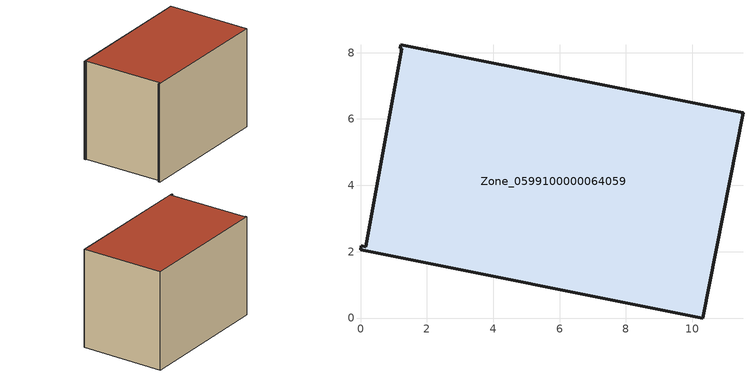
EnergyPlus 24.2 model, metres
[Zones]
Zone_0599100000064059
 floor ground (C_G): 0,2.06 0.02,2.18 0.17,2.15 1.25,8.12 1.19,8.13 1.21,8.23 11.53,6.18 10.31,0 z0
 wall outside (C_F): 1.21,8.23 1.19,8.13 1.25,8.12 0.17,2.15 0.02,2.18 0,2.06 10.31,0 11.53,6.18 1.21,8.23 z0:7.5
 roof outside (C_R): 0.02,2.18 0,2.06 10.31,0 11.53,6.18 1.21,8.23 1.19,8.13 1.25,8.12 0.17,2.15 z7.5
[BUILDING]
Pand.0599100000064059: North Axis=0; Terrain=City; Loads Convergence Tolerance Value=0.04; Temperature Convergence Tolerance Value=0.4; Solar Distribution=FullExterior; Maximum Number of Warmup Days=25; Minimum Number of Warmup Days=1
[Site:Location]
Rotterdam.The.Hague.AP_ZH_NLD Design_Conditions: Latitude=51.96; Longitude=4.45; Time Zone=1; Elevation=-4.5
[SITE:GROUNDTEMPERATURE:BUILDINGSURFACE]
18, 18, 18, 18, 18, 18, 18, 18, 18, 18, 18, 18
[MATERIAL] Thermal Absorptance=0.9; Solar Absorptance=0.7; Visible Absorptance=0.7
Name | Roughness | Thickness | Conductivity | Density | Specific Heat
G.TC.1975-1991 | MediumSmooth | 0.15 | 0.288461 | 540 | 1210
F.TC.1975-1991 | Rough | 0.3 | 0.230769 | 1920 | 840
R.TC.1975-1991 | MediumRough | 0.2 | 0.153846 | 1500 | 1000
[CONSTRUCTION]
C_G: G.TC.1975-1991
C_F: F.TC.1975-1991
C_R: R.TC.1975-1991
[ZONE]
Zone_0599100000064059: Type=1; Multiplier=1; Ceiling Height=Autocalculate; Volume=Autocalculate; Floor Area=autocalculate; Part of Total Floor Area=Yes
[ZONEINFILTRATION:DESIGNFLOWRATE]
Infil_Zone_0599100000064059: Zone or ZoneList or Space or SpaceList=Zone_0599100000064059; Schedule=AlwaysOn; Design Flow Rate Calculation Method=Flow/Area; Flow Rate per Floor Area=0.003; Constant Term Coefficient=1; Temperature Term Coefficient=0; Velocity Term Coefficient=0; Velocity Squared Term Coefficient=0
[HVACTEMPLATE:ZONE:IDEALLOADSAIRSYSTEM]
Zone_0599100000064059: Maximum Heating Supply Air Temperature=50; Minimum Cooling Supply Air Temperature=13; Maximum Heating Supply Air Humidity Ratio=0.0156; Minimum Cooling Supply Air Humidity Ratio=0.0077; Heating Limit=NoLimit; Cooling Limit=NoLimit; Dehumidification Control Type=ConstantSensibleHeatRatio; Cooling Sensible Heat Ratio=0.7; Dehumidification Setpoint=60; Humidification Control Type=None; Humidification Setpoint=30; Outdoor Air Method=None; Outdoor Air Flow Rate per Person=0.00944; Outdoor Air Flow Rate per Zone Floor Area=0; Outdoor Air Flow Rate per Zone=0; Demand Controlled Ventilation Type=None; Outdoor Air Economizer Type=NoEconomizer; Heat Recovery Type=None; Sensible Heat Recovery Effectiveness=0.7; Latent Heat Recovery Effectiveness=0.65
[ZONECONTROL:THERMOSTAT]
ThermostatControl_Zone_0599100000064059: Zone or ZoneList=Zone_0599100000064059; Control Type Schedule=DualSetpointControlType; Control 1=Thermostat_Zone_0599100000064059; Temperature Difference Between Cutout And Setpoint=0
[THERMOSTATSETPOINT:DUALSETPOINT]
Thermostat_Zone_0599100000064059: Heating Setpoint Temperature Schedule=HeatingSetpoint_Zone_0599100000064059; Cooling Setpoint Temperature Schedule=CoolingSetpoint_Zone_0599100000064059
[SCHEDULE:COMPACT]
HeatingSetpoint_Zone_0599100000064059: Through: 12/31, For: AllDays, Until: 24:00, 21
CoolingSetpoint_Zone_0599100000064059: Through: 12/31, For: AllDays, Until: 24:00, 24
DualSetpointControlType: Through: 12/31, For: AllDays, Until: 24:00, 4
AlwaysOn: Through: 12/31, For: AllDays, Until: 24:00, 1
